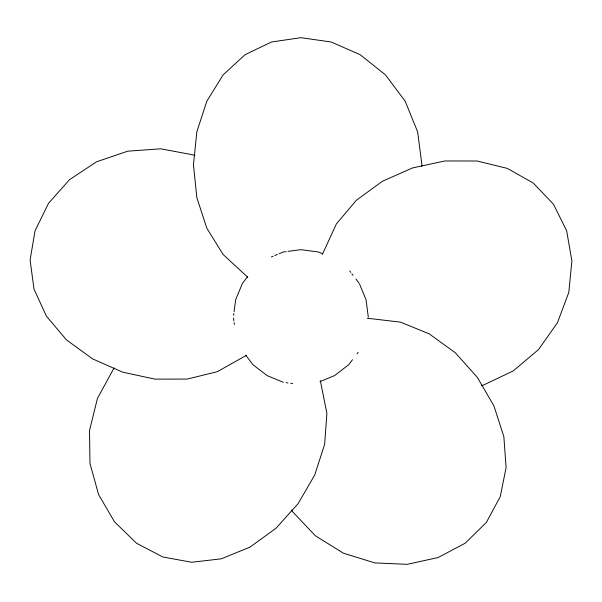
<?xml version="1.0" encoding="UTF-8"?>
<svg xmlns="http://www.w3.org/2000/svg" width="602" height="602" viewBox="0 0 602 602"><rect width="100%" height="100%" fill="white"/><g stroke="black" fill="none" stroke-linecap="round" stroke-linejoin="round"><path stroke-width="0.9" d="M421.663 166.528L421.897 164.707L417.637 131.823L405.169 101.189L385.483 74.874L360.139 54.684L331.168 41.997L300.849 37.67L271.51 41.997L245.082 54.684L223.146 74.874L206.84 101.189L196.831 131.823L193.46 164.707L196.831 197.584L206.84 228.218L223.146 254.533L247.798 277.259M233.614 315.305L233.854 313.469M234.103 311.633L235.675 299.683L242.41 283.407L247.49 276.792M322.394 254.368L336.39 223.899L356.369 200.263L382.42 181.27L412.648 167.905L444.953 160.952L477.19 161.005L507.253 168.387L533.229 183L553.464 204.221L566.648 230.784L571.9 260.952L568.785 292.437L557.414 322.777L538.474 349.627L513.19 370.952L483.24 385.167L481.427 385.506M352.509 359.71L348.558 364.857L334.584 375.58L320.023 381.615M357.024 353.825L358.152 352.358M114.576 367.988L113.311 369.327L97.434 398.434L89.51 430.543L89.969 463.397L98.608 494.626L114.591 521.926L136.571 543.252L162.849 556.993L191.699 562.26L221.303 558.822L249.965 547.12L276.07 528.217L298.125 503.596L314.726 475.016L324.636 444.344L326.901 413.476L320.324 380.599M246.519 355.278L217.284 371.697L187.222 379.072L154.992 379.125L122.68 372.171L92.452 358.807L66.408 339.821L46.422 316.178L33.998 289.08L30.1 260.019L35.051 230.784L48.536 203.288L69.561 179.652L96.591 161.787L127.692 151.192L160.689 148.807L193.272 154.91L194.935 155.7M271.397 256.941L273.105 256.226M274.821 255.519L277.387 254.45M279.102 253.743L283.384 251.967L286.138 251.606M287.982 251.365L300.849 249.672L318.315 251.967L322.597 253.743M367.212 318.232L400.511 322.13L429.173 333.832L455.278 352.734L477.333 377.356L493.933 405.936L503.844 436.608L506.109 467.476L500.239 496.703L486.311 522.506L465.12 543.252L438.053 557.565L407.148 564.33L374.775 562.9L343.388 553.185L315.297 535.72L292.519 511.625L291.639 510.007M286.138 382.684L287.982 382.925M290.736 383.293L292.58 383.534M283.384 382.323L267.107 375.58L253.133 364.857L245.797 355.3M349.687 270.908L350.815 272.375M351.944 273.85L353.073 275.317M355.895 278.997L359.281 283.407M359.635 284.264L366.024 299.683L368.326 317.149M233.493 318.067L233.854 320.821M234.103 322.664L234.344 324.501"/></g></svg>
